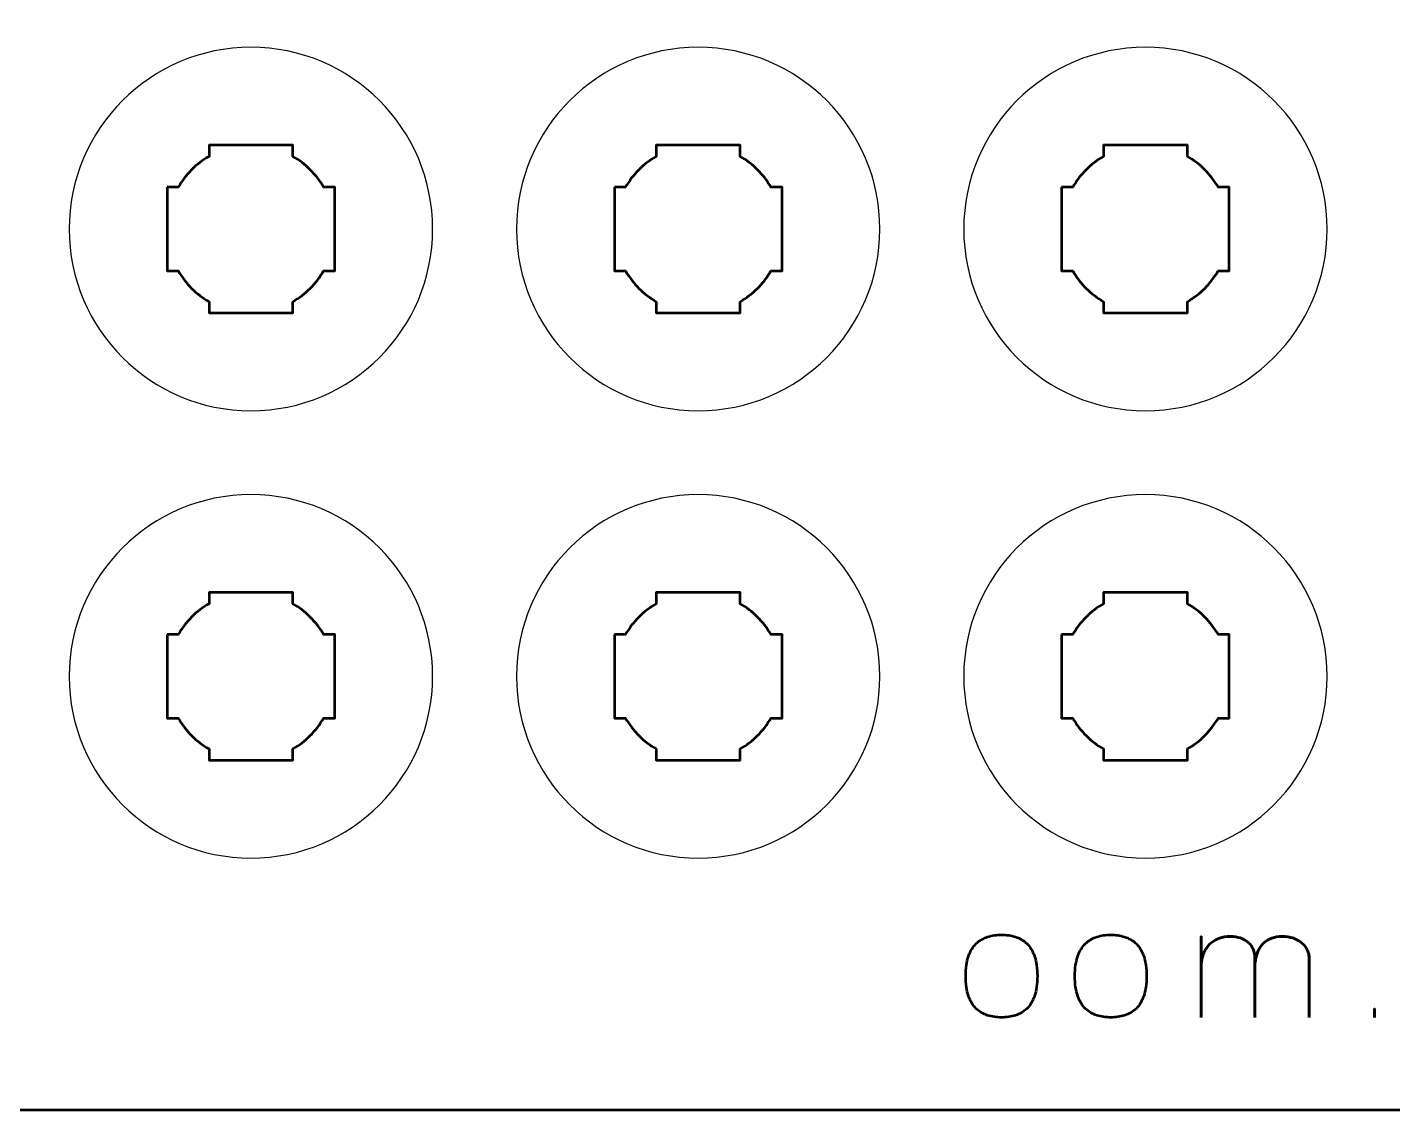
# Model space of a CAD drawing. Header units: centimetres. Extents: x -21 to 0, y -29.7 to 0.
# Drawn here: x -10.5 to -5.616, y -29.7 to -25.828 of the extents above; entities that cross this region are included whole.
import ezdxf

# ---------------------------------------------------------------- set-up
doc = ezdxf.new("R2010")
doc.units = ezdxf.units.CM
doc.header["$MEASUREMENT"] = 0
doc.layers.add('Layer 1', color=7, linetype='Continuous')

msp = doc.modelspace()

# ---------------------------------------------------------------- linework, layer by layer
at = {"layer": 'Layer 1', "color": 1, "lineweight": 53}
msp.add_open_spline([(-21.00003, -29.19995), (-21.00003, -29.19995), (-21.00003, -5.89992), (-21.00003, -5.89992), (-21.00003, -5.89992), (-21.00003, -5.81709), (-20.93286, -5.74992), (-20.85003, -5.74992), (-20.85003, -5.74992), (-20.7672, -5.74992), (-20.70003, -5.68275), (-20.70003, -5.59992), (-20.70003, -5.59992), (-20.70003, -5.51709), (-20.7672, -5.44992), (-20.85003, -5.44992), (-20.85003, -5.44992), (-20.93286, -5.44992), (-21.00003, -5.38275), (-21.00003, -5.29992), (-21.00003, -5.29992), (-21.00003, -5.21709), (-20.93286, -5.14992), (-20.85003, -5.14992), (-20.85003, -5.14992), (-20.7672, -5.14992), (-20.70003, -5.08275), (-20.70003, -4.99992), (-20.70003, -4.99992), (-20.70003, -4.91709), (-20.7672, -4.84992), (-20.85003, -4.84992), (-20.85003, -4.84992), (-20.93286, -4.84992), (-21.00003, -4.78275), (-21.00003, -4.69992), (-21.00003, -4.69992), (-21.00003, -4.61709), (-20.93286, -4.54992), (-20.85003, -4.54992), (-20.85003, -4.54992), (-20.7672, -4.54992), (-20.70003, -4.48275), (-20.70003, -4.39992), (-20.70003, -4.39992), (-20.70003, -4.31709), (-20.7672, -4.24992), (-20.85003, -4.24992), (-20.85003, -4.24992), (-20.93286, -4.24992), (-21.00003, -4.18275), (-21.00003, -4.09992), (-21.00003, -4.09992), (-21.00003, -4.01709), (-20.93286, -3.94992), (-20.85003, -3.94992), (-20.85003, -3.94992), (-20.7672, -3.94992), (-20.70003, -3.88275), (-20.70003, -3.79992), (-20.70003, -3.79992), (-20.70003, -3.71709), (-20.7672, -3.64992), (-20.85003, -3.64992), (-20.85003, -3.64992), (-20.93286, -3.64992), (-21.00003, -3.58275), (-21.00003, -3.49992), (-21.00003, -3.49992), (-21.00003, -3.41709), (-20.93286, -3.34992), (-20.85003, -3.34992), (-20.85003, -3.34992), (-20.7672, -3.34992), (-20.70003, -3.28275), (-20.70003, -3.19992), (-20.70003, -3.19992), (-20.70003, -3.11709), (-20.7672, -3.04992), (-20.85003, -3.04992), (-20.85003, -3.04992), (-20.93286, -3.04992), (-21.00003, -2.98275), (-21.00003, -2.89992), (-21.00003, -2.89992), (-21.00003, -2.81709), (-20.93286, -2.74992), (-20.85003, -2.74992), (-20.85003, -2.74992), (-20.7672, -2.74992), (-20.70003, -2.68275), (-20.70003, -2.59992), (-20.70003, -2.59992), (-20.70003, -2.51709), (-20.7672, -2.44992), (-20.85003, -2.44992), (-20.85003, -2.44992), (-20.93286, -2.44992), (-21.00003, -2.38275), (-21.00003, -2.29992), (-21.00003, -2.29992), (-21.00003, -2.21709), (-20.93286, -2.14992), (-20.85003, -2.14992), (-20.85003, -2.14992), (-20.7672, -2.14992), (-20.70003, -2.08275), (-20.70003, -1.99992), (-20.70003, -1.99992), (-20.70003, -1.91709), (-20.7672, -1.84992), (-20.85003, -1.84992), (-20.85003, -1.84992), (-20.93286, -1.84992), (-21.00003, -1.78275), (-21.00003, -1.69992), (-21.00003, -1.69992), (-21.00003, -1.61709), (-20.93286, -1.54992), (-20.85003, -1.54992), (-20.85003, -1.54992), (-20.7672, -1.54992), (-20.70003, -1.48275), (-20.70003, -1.39992), (-20.70003, -1.39992), (-20.70003, -1.31709), (-20.7672, -1.24992), (-20.85003, -1.24992), (-20.85003, -1.24992), (-20.93286, -1.24992), (-21.00003, -1.18275), (-21.00003, -1.09992), (-21.00003, -1.09992), (-21.00003, -1.09992), (-21.00003, -0.49992), (-21.00003, -0.49992), (-21.00003, -0.49992), (-21.00003, -0.22295), (-20.77694, 0.00004), (-20.49994, 0.00004), (-20.49994, 0.00004), (-20.49994, 0.00004), (-0.50008, 0.00004), (-0.50008, 0.00004), (-0.50008, 0.00004), (-0.22294, 0.00004), (0.00002, -0.22295), (0.00002, -0.49992), (0.00002, -0.49992), (0.00002, -0.49992), (0.00002, -29.19995), (0.00002, -29.19995), (0.00002, -29.19995), (0.00002, -29.47695), (-0.22294, -29.70004), (-0.50008, -29.70004), (-0.50008, -29.70004), (-0.50008, -29.70004), (-20.49994, -29.70004), (-20.49994, -29.70004), (-20.49994, -29.70004), (-20.77694, -29.70004), (-21.00003, -29.47695), (-21.00003, -29.19995)], degree=3, knots=[0, 0, 0, 0, 0.0243902, 0.0243902, 0.0243902, 0.0243902, 0.0487805, 0.0487805, 0.0487805, 0.0487805, 0.0731707, 0.0731707, 0.0731707, 0.0731707, 0.097561, 0.097561, 0.097561, 0.097561, 0.1219512, 0.1219512, 0.1219512, 0.1219512, 0.1463415, 0.1463415, 0.1463415, 0.1463415, 0.1707317, 0.1707317, 0.1707317, 0.1707317, 0.195122, 0.195122, 0.195122, 0.195122, 0.2195122, 0.2195122, 0.2195122, 0.2195122, 0.2439024, 0.2439024, 0.2439024, 0.2439024, 0.2682927, 0.2682927, 0.2682927, 0.2682927, 0.2926829, 0.2926829, 0.2926829, 0.2926829, 0.3170732, 0.3170732, 0.3170732, 0.3170732, 0.3414634, 0.3414634, 0.3414634, 0.3414634, 0.3658537, 0.3658537, 0.3658537, 0.3658537, 0.3902439, 0.3902439, 0.3902439, 0.3902439, 0.4146341, 0.4146341, 0.4146341, 0.4146341, 0.4390244, 0.4390244, 0.4390244, 0.4390244, 0.4634146, 0.4634146, 0.4634146, 0.4634146, 0.4878049, 0.4878049, 0.4878049, 0.4878049, 0.5121951, 0.5121951, 0.5121951, 0.5121951, 0.5365854, 0.5365854, 0.5365854, 0.5365854, 0.5609756, 0.5609756, 0.5609756, 0.5609756, 0.5853659, 0.5853659, 0.5853659, 0.5853659, 0.6097561, 0.6097561, 0.6097561, 0.6097561, 0.6341463, 0.6341463, 0.6341463, 0.6341463, 0.6585366, 0.6585366, 0.6585366, 0.6585366, 0.6829268, 0.6829268, 0.6829268, 0.6829268, 0.7073171, 0.7073171, 0.7073171, 0.7073171, 0.7317073, 0.7317073, 0.7317073, 0.7317073, 0.7560976, 0.7560976, 0.7560976, 0.7560976, 0.7804878, 0.7804878, 0.7804878, 0.7804878, 0.804878, 0.804878, 0.804878, 0.804878, 0.8292683, 0.8292683, 0.8292683, 0.8292683, 0.8536585, 0.8536585, 0.8536585, 0.8536585, 0.8780488, 0.8780488, 0.8780488, 0.8780488, 0.902439, 0.902439, 0.902439, 0.902439, 0.9268293, 0.9268293, 0.9268293, 0.9268293, 0.9512195, 0.9512195, 0.9512195, 0.9512195, 0.9756098, 0.9756098, 0.9756098, 0.9756098, 1, 1, 1, 1], dxfattribs=at)
at = {"layer": 'Layer 1', "color": 3, "lineweight": 25}
for points in [[(-9.05, -26.54999), (-9.05, -26.90918), (-9.34083, -27.20001), (-9.7, -27.20001), (-9.7, -27.20001), (-10.05893, -27.20001), (-10.35, -26.90918), (-10.35, -26.54999), (-10.35, -26.54999), (-10.35, -26.19106), (-10.05893, -25.89999), (-9.7, -25.89999), (-9.7, -25.89999), (-9.34083, -25.89999), (-9.05, -26.19106), (-9.05, -26.54999)], [(-7.45, -26.54999), (-7.45, -26.90918), (-7.74083, -27.20001), (-8.1, -27.20001), (-8.1, -27.20001), (-8.45893, -27.20001), (-8.75, -26.90918), (-8.75, -26.54999), (-8.75, -26.54999), (-8.75, -26.19106), (-8.45893, -25.89999), (-8.1, -25.89999), (-8.1, -25.89999), (-7.74083, -25.89999), (-7.45, -26.19106), (-7.45, -26.54999)], [(-5.85, -26.54999), (-5.85, -26.90918), (-6.14083, -27.20001), (-6.5, -27.20001), (-6.5, -27.20001), (-6.85893, -27.20001), (-7.15, -26.90918), (-7.15, -26.54999), (-7.15, -26.54999), (-7.15, -26.19106), (-6.85893, -25.89999), (-6.5, -25.89999), (-6.5, -25.89999), (-6.14083, -25.89999), (-5.85, -26.19106), (-5.85, -26.54999)], [(-9.05, -28.14999), (-9.05, -28.50918), (-9.34083, -28.80001), (-9.7, -28.80001), (-9.7, -28.80001), (-10.05893, -28.80001), (-10.35, -28.50918), (-10.35, -28.14999), (-10.35, -28.14999), (-10.35, -27.79106), (-10.05893, -27.49999), (-9.7, -27.49999), (-9.7, -27.49999), (-9.34083, -27.49999), (-9.05, -27.79106), (-9.05, -28.14999)], [(-7.45, -28.14999), (-7.45, -28.50918), (-7.74083, -28.80001), (-8.1, -28.80001), (-8.1, -28.80001), (-8.45893, -28.80001), (-8.75, -28.50918), (-8.75, -28.14999), (-8.75, -28.14999), (-8.75, -27.79106), (-8.45893, -27.49999), (-8.1, -27.49999), (-8.1, -27.49999), (-7.74083, -27.49999), (-7.45, -27.79106), (-7.45, -28.14999)], [(-5.85, -28.14999), (-5.85, -28.50918), (-6.14083, -28.80001), (-6.5, -28.80001), (-6.5, -28.80001), (-6.85893, -28.80001), (-7.15, -28.50918), (-7.15, -28.14999), (-7.15, -28.14999), (-7.15, -27.79106), (-6.85893, -27.49999), (-6.5, -27.49999), (-6.5, -27.49999), (-6.14083, -27.49999), (-5.85, -27.79106), (-5.85, -28.14999)]]:
    msp.add_open_spline(points, degree=3, knots=[0, 0, 0, 0, 0.25, 0.25, 0.25, 0.25, 0.5, 0.5, 0.5, 0.5, 0.75, 0.75, 0.75, 0.75, 1, 1, 1, 1], dxfattribs=at)
at = {"layer": 'Layer 1', "lineweight": 53}
for points in [[(-9.99998, -26.40006), (-9.99998, -26.40006), (-9.95989, -26.40006), (-9.95989, -26.40006), (-9.95989, -26.40006), (-9.93354, -26.35449), (-9.89554, -26.31649), (-9.84998, -26.29013), (-9.84998, -26.29013), (-9.84998, -26.29013), (-9.84998, -26.25006), (-9.84998, -26.25006), (-9.84998, -26.25006), (-9.84998, -26.25006), (-9.70542, -26.25006), (-9.70542, -26.25006), (-9.70542, -26.25006), (-9.70542, -26.25006), (-9.7, -26.24999), (-9.7, -26.24999), (-9.7, -26.24999), (-9.7, -26.24999), (-9.69458, -26.25006), (-9.69458, -26.25006), (-9.69458, -26.25006), (-9.69458, -26.25006), (-9.54997, -26.25006), (-9.54997, -26.25006), (-9.54997, -26.25006), (-9.54997, -26.25006), (-9.54997, -26.29014), (-9.54997, -26.29014), (-9.54997, -26.29014), (-9.50441, -26.3165), (-9.46643, -26.35449), (-9.44009, -26.40006), (-9.44009, -26.40006), (-9.44009, -26.40006), (-9.39998, -26.40006), (-9.39998, -26.40006), (-9.39998, -26.40006), (-9.39998, -26.40006), (-9.39998, -26.70007), (-9.39998, -26.70007), (-9.39998, -26.70007), (-9.39998, -26.70007), (-9.44015, -26.70007), (-9.44015, -26.70007), (-9.44015, -26.70007), (-9.46649, -26.7456), (-9.50444, -26.78354), (-9.54997, -26.80987), (-9.54997, -26.80987), (-9.54997, -26.80987), (-9.54997, -26.85006), (-9.54997, -26.85006), (-9.54997, -26.85006), (-9.54997, -26.85006), (-9.84998, -26.85006), (-9.84998, -26.85006), (-9.84998, -26.85006), (-9.84998, -26.85006), (-9.84998, -26.80988), (-9.84998, -26.80988), (-9.84998, -26.80988), (-9.89552, -26.78355), (-9.93348, -26.7456), (-9.95983, -26.70007), (-9.95983, -26.70007), (-9.95983, -26.70007), (-9.99998, -26.70007), (-9.99998, -26.70007), (-9.99998, -26.70007), (-9.99998, -26.70007), (-9.99998, -26.55154), (-9.99998, -26.55154), (-9.99998, -26.55154), (-9.99998, -26.55154), (-10, -26.54999), (-10, -26.54999), (-10, -26.54999), (-10, -26.54999), (-9.99998, -26.54844), (-9.99998, -26.54844), (-9.99998, -26.54844), (-9.99998, -26.54844), (-9.99998, -26.40006), (-9.99998, -26.40006)], [(-8.39998, -26.40006), (-8.39998, -26.40006), (-8.35989, -26.40006), (-8.35989, -26.40006), (-8.35989, -26.40006), (-8.33354, -26.35449), (-8.29554, -26.31649), (-8.24998, -26.29013), (-8.24998, -26.29013), (-8.24998, -26.29013), (-8.24998, -26.25006), (-8.24998, -26.25006), (-8.24998, -26.25006), (-8.24998, -26.25006), (-8.10542, -26.25006), (-8.10542, -26.25006), (-8.10542, -26.25006), (-8.10542, -26.25006), (-8.1, -26.24999), (-8.1, -26.24999), (-8.1, -26.24999), (-8.1, -26.24999), (-8.09458, -26.25006), (-8.09458, -26.25006), (-8.09458, -26.25006), (-8.09458, -26.25006), (-7.94997, -26.25006), (-7.94997, -26.25006), (-7.94997, -26.25006), (-7.94997, -26.25006), (-7.94997, -26.29014), (-7.94997, -26.29014), (-7.94997, -26.29014), (-7.90441, -26.3165), (-7.86643, -26.35449), (-7.84009, -26.40006), (-7.84009, -26.40006), (-7.84009, -26.40006), (-7.79998, -26.40006), (-7.79998, -26.40006), (-7.79998, -26.40006), (-7.79998, -26.40006), (-7.79998, -26.70007), (-7.79998, -26.70007), (-7.79998, -26.70007), (-7.79998, -26.70007), (-7.84015, -26.70007), (-7.84015, -26.70007), (-7.84015, -26.70007), (-7.86649, -26.7456), (-7.90444, -26.78354), (-7.94997, -26.80987), (-7.94997, -26.80987), (-7.94997, -26.80987), (-7.94997, -26.85006), (-7.94997, -26.85006), (-7.94997, -26.85006), (-7.94997, -26.85006), (-8.24998, -26.85006), (-8.24998, -26.85006), (-8.24998, -26.85006), (-8.24998, -26.85006), (-8.24998, -26.80988), (-8.24998, -26.80988), (-8.24998, -26.80988), (-8.29552, -26.78355), (-8.33348, -26.7456), (-8.35983, -26.70007), (-8.35983, -26.70007), (-8.35983, -26.70007), (-8.39998, -26.70007), (-8.39998, -26.70007), (-8.39998, -26.70007), (-8.39998, -26.70007), (-8.39998, -26.55154), (-8.39998, -26.55154), (-8.39998, -26.55154), (-8.39998, -26.55154), (-8.4, -26.54999), (-8.4, -26.54999), (-8.4, -26.54999), (-8.4, -26.54999), (-8.39998, -26.54844), (-8.39998, -26.54844), (-8.39998, -26.54844), (-8.39998, -26.54844), (-8.39998, -26.40006), (-8.39998, -26.40006)], [(-6.79998, -26.40006), (-6.79998, -26.40006), (-6.75989, -26.40006), (-6.75989, -26.40006), (-6.75989, -26.40006), (-6.73354, -26.35449), (-6.69554, -26.31649), (-6.64998, -26.29013), (-6.64998, -26.29013), (-6.64998, -26.29013), (-6.64998, -26.25006), (-6.64998, -26.25006), (-6.64998, -26.25006), (-6.64998, -26.25006), (-6.50542, -26.25006), (-6.50542, -26.25006), (-6.50542, -26.25006), (-6.50542, -26.25006), (-6.5, -26.24999), (-6.5, -26.24999), (-6.5, -26.24999), (-6.5, -26.24999), (-6.49458, -26.25006), (-6.49458, -26.25006), (-6.49458, -26.25006), (-6.49458, -26.25006), (-6.34997, -26.25006), (-6.34997, -26.25006), (-6.34997, -26.25006), (-6.34997, -26.25006), (-6.34997, -26.29014), (-6.34997, -26.29014), (-6.34997, -26.29014), (-6.30441, -26.3165), (-6.26643, -26.35449), (-6.24009, -26.40006), (-6.24009, -26.40006), (-6.24009, -26.40006), (-6.19998, -26.40006), (-6.19998, -26.40006), (-6.19998, -26.40006), (-6.19998, -26.40006), (-6.19998, -26.70007), (-6.19998, -26.70007), (-6.19998, -26.70007), (-6.19998, -26.70007), (-6.24015, -26.70007), (-6.24015, -26.70007), (-6.24015, -26.70007), (-6.26649, -26.7456), (-6.30444, -26.78354), (-6.34997, -26.80987), (-6.34997, -26.80987), (-6.34997, -26.80987), (-6.34997, -26.85006), (-6.34997, -26.85006), (-6.34997, -26.85006), (-6.34997, -26.85006), (-6.64998, -26.85006), (-6.64998, -26.85006), (-6.64998, -26.85006), (-6.64998, -26.85006), (-6.64998, -26.80988), (-6.64998, -26.80988), (-6.64998, -26.80988), (-6.69552, -26.78355), (-6.73348, -26.7456), (-6.75983, -26.70007), (-6.75983, -26.70007), (-6.75983, -26.70007), (-6.79998, -26.70007), (-6.79998, -26.70007), (-6.79998, -26.70007), (-6.79998, -26.70007), (-6.79998, -26.55154), (-6.79998, -26.55154), (-6.79998, -26.55154), (-6.79998, -26.55154), (-6.8, -26.54999), (-6.8, -26.54999), (-6.8, -26.54999), (-6.8, -26.54999), (-6.79998, -26.54844), (-6.79998, -26.54844), (-6.79998, -26.54844), (-6.79998, -26.54844), (-6.79998, -26.40006), (-6.79998, -26.40006)], [(-9.99998, -28.00006), (-9.99998, -28.00006), (-9.95989, -28.00006), (-9.95989, -28.00006), (-9.95989, -28.00006), (-9.93354, -27.95449), (-9.89554, -27.91649), (-9.84998, -27.89013), (-9.84998, -27.89013), (-9.84998, -27.89013), (-9.84998, -27.85006), (-9.84998, -27.85006), (-9.84998, -27.85006), (-9.84998, -27.85006), (-9.70542, -27.85006), (-9.70542, -27.85006), (-9.70542, -27.85006), (-9.70542, -27.85006), (-9.7, -27.84999), (-9.7, -27.84999), (-9.7, -27.84999), (-9.7, -27.84999), (-9.69458, -27.85006), (-9.69458, -27.85006), (-9.69458, -27.85006), (-9.69458, -27.85006), (-9.54997, -27.85006), (-9.54997, -27.85006), (-9.54997, -27.85006), (-9.54997, -27.85006), (-9.54997, -27.89014), (-9.54997, -27.89014), (-9.54997, -27.89014), (-9.50441, -27.9165), (-9.46643, -27.95449), (-9.44009, -28.00006), (-9.44009, -28.00006), (-9.44009, -28.00006), (-9.39998, -28.00006), (-9.39998, -28.00006), (-9.39998, -28.00006), (-9.39998, -28.00006), (-9.39998, -28.30007), (-9.39998, -28.30007), (-9.39998, -28.30007), (-9.39998, -28.30007), (-9.44015, -28.30007), (-9.44015, -28.30007), (-9.44015, -28.30007), (-9.46649, -28.3456), (-9.50444, -28.38354), (-9.54997, -28.40987), (-9.54997, -28.40987), (-9.54997, -28.40987), (-9.54997, -28.45006), (-9.54997, -28.45006), (-9.54997, -28.45006), (-9.54997, -28.45006), (-9.84998, -28.45006), (-9.84998, -28.45006), (-9.84998, -28.45006), (-9.84998, -28.45006), (-9.84998, -28.40988), (-9.84998, -28.40988), (-9.84998, -28.40988), (-9.89552, -28.38355), (-9.93348, -28.3456), (-9.95983, -28.30007), (-9.95983, -28.30007), (-9.95983, -28.30007), (-9.99998, -28.30007), (-9.99998, -28.30007), (-9.99998, -28.30007), (-9.99998, -28.30007), (-9.99998, -28.15154), (-9.99998, -28.15154), (-9.99998, -28.15154), (-9.99998, -28.15154), (-10, -28.14999), (-10, -28.14999), (-10, -28.14999), (-10, -28.14999), (-9.99998, -28.14844), (-9.99998, -28.14844), (-9.99998, -28.14844), (-9.99998, -28.14844), (-9.99998, -28.00006), (-9.99998, -28.00006)], [(-8.39998, -28.00006), (-8.39998, -28.00006), (-8.35989, -28.00006), (-8.35989, -28.00006), (-8.35989, -28.00006), (-8.33354, -27.95449), (-8.29554, -27.91649), (-8.24998, -27.89013), (-8.24998, -27.89013), (-8.24998, -27.89013), (-8.24998, -27.85006), (-8.24998, -27.85006), (-8.24998, -27.85006), (-8.24998, -27.85006), (-8.10542, -27.85006), (-8.10542, -27.85006), (-8.10542, -27.85006), (-8.10542, -27.85006), (-8.1, -27.84999), (-8.1, -27.84999), (-8.1, -27.84999), (-8.1, -27.84999), (-8.09458, -27.85006), (-8.09458, -27.85006), (-8.09458, -27.85006), (-8.09458, -27.85006), (-7.94997, -27.85006), (-7.94997, -27.85006), (-7.94997, -27.85006), (-7.94997, -27.85006), (-7.94997, -27.89014), (-7.94997, -27.89014), (-7.94997, -27.89014), (-7.90441, -27.9165), (-7.86643, -27.95449), (-7.84009, -28.00006), (-7.84009, -28.00006), (-7.84009, -28.00006), (-7.79998, -28.00006), (-7.79998, -28.00006), (-7.79998, -28.00006), (-7.79998, -28.00006), (-7.79998, -28.30007), (-7.79998, -28.30007), (-7.79998, -28.30007), (-7.79998, -28.30007), (-7.84015, -28.30007), (-7.84015, -28.30007), (-7.84015, -28.30007), (-7.86649, -28.3456), (-7.90444, -28.38354), (-7.94997, -28.40987), (-7.94997, -28.40987), (-7.94997, -28.40987), (-7.94997, -28.45006), (-7.94997, -28.45006), (-7.94997, -28.45006), (-7.94997, -28.45006), (-8.24998, -28.45006), (-8.24998, -28.45006), (-8.24998, -28.45006), (-8.24998, -28.45006), (-8.24998, -28.40988), (-8.24998, -28.40988), (-8.24998, -28.40988), (-8.29552, -28.38355), (-8.33348, -28.3456), (-8.35983, -28.30007), (-8.35983, -28.30007), (-8.35983, -28.30007), (-8.39998, -28.30007), (-8.39998, -28.30007), (-8.39998, -28.30007), (-8.39998, -28.30007), (-8.39998, -28.15154), (-8.39998, -28.15154), (-8.39998, -28.15154), (-8.39998, -28.15154), (-8.4, -28.14999), (-8.4, -28.14999), (-8.4, -28.14999), (-8.4, -28.14999), (-8.39998, -28.14844), (-8.39998, -28.14844), (-8.39998, -28.14844), (-8.39998, -28.14844), (-8.39998, -28.00006), (-8.39998, -28.00006)], [(-6.79998, -28.00006), (-6.79998, -28.00006), (-6.75989, -28.00006), (-6.75989, -28.00006), (-6.75989, -28.00006), (-6.73354, -27.95449), (-6.69554, -27.91649), (-6.64998, -27.89013), (-6.64998, -27.89013), (-6.64998, -27.89013), (-6.64998, -27.85006), (-6.64998, -27.85006), (-6.64998, -27.85006), (-6.64998, -27.85006), (-6.50542, -27.85006), (-6.50542, -27.85006), (-6.50542, -27.85006), (-6.50542, -27.85006), (-6.5, -27.84999), (-6.5, -27.84999), (-6.5, -27.84999), (-6.5, -27.84999), (-6.49458, -27.85006), (-6.49458, -27.85006), (-6.49458, -27.85006), (-6.49458, -27.85006), (-6.34997, -27.85006), (-6.34997, -27.85006), (-6.34997, -27.85006), (-6.34997, -27.85006), (-6.34997, -27.89014), (-6.34997, -27.89014), (-6.34997, -27.89014), (-6.30441, -27.9165), (-6.26643, -27.95449), (-6.24009, -28.00006), (-6.24009, -28.00006), (-6.24009, -28.00006), (-6.19998, -28.00006), (-6.19998, -28.00006), (-6.19998, -28.00006), (-6.19998, -28.00006), (-6.19998, -28.30007), (-6.19998, -28.30007), (-6.19998, -28.30007), (-6.19998, -28.30007), (-6.24015, -28.30007), (-6.24015, -28.30007), (-6.24015, -28.30007), (-6.26649, -28.3456), (-6.30444, -28.38354), (-6.34997, -28.40987), (-6.34997, -28.40987), (-6.34997, -28.40987), (-6.34997, -28.45006), (-6.34997, -28.45006), (-6.34997, -28.45006), (-6.34997, -28.45006), (-6.64998, -28.45006), (-6.64998, -28.45006), (-6.64998, -28.45006), (-6.64998, -28.45006), (-6.64998, -28.40988), (-6.64998, -28.40988), (-6.64998, -28.40988), (-6.69552, -28.38355), (-6.73348, -28.3456), (-6.75983, -28.30007), (-6.75983, -28.30007), (-6.75983, -28.30007), (-6.79998, -28.30007), (-6.79998, -28.30007), (-6.79998, -28.30007), (-6.79998, -28.30007), (-6.79998, -28.15154), (-6.79998, -28.15154), (-6.79998, -28.15154), (-6.79998, -28.15154), (-6.8, -28.14999), (-6.8, -28.14999), (-6.8, -28.14999), (-6.8, -28.14999), (-6.79998, -28.14844), (-6.79998, -28.14844), (-6.79998, -28.14844), (-6.79998, -28.14844), (-6.79998, -28.00006), (-6.79998, -28.00006)]]:
    msp.add_open_spline(points, degree=3, knots=[0, 0, 0, 0, 0.0454545, 0.0454545, 0.0454545, 0.0454545, 0.0909091, 0.0909091, 0.0909091, 0.0909091, 0.1363636, 0.1363636, 0.1363636, 0.1363636, 0.1818182, 0.1818182, 0.1818182, 0.1818182, 0.2272727, 0.2272727, 0.2272727, 0.2272727, 0.2727273, 0.2727273, 0.2727273, 0.2727273, 0.3181818, 0.3181818, 0.3181818, 0.3181818, 0.3636364, 0.3636364, 0.3636364, 0.3636364, 0.4090909, 0.4090909, 0.4090909, 0.4090909, 0.4545455, 0.4545455, 0.4545455, 0.4545455, 0.5, 0.5, 0.5, 0.5, 0.5454545, 0.5454545, 0.5454545, 0.5454545, 0.5909091, 0.5909091, 0.5909091, 0.5909091, 0.6363636, 0.6363636, 0.6363636, 0.6363636, 0.6818182, 0.6818182, 0.6818182, 0.6818182, 0.7272727, 0.7272727, 0.7272727, 0.7272727, 0.7727273, 0.7727273, 0.7727273, 0.7727273, 0.8181818, 0.8181818, 0.8181818, 0.8181818, 0.8636364, 0.8636364, 0.8636364, 0.8636364, 0.9090909, 0.9090909, 0.9090909, 0.9090909, 0.9545455, 0.9545455, 0.9545455, 0.9545455, 1, 1, 1, 1], dxfattribs=at)
at = {"layer": 'Layer 1', "color": 5, "lineweight": 53}
for points, knots in [([(-7.0149, -29.36992), (-6.99712, -29.37001), (-6.98057, -29.36776), (-6.96514, -29.36296), (-6.96514, -29.36296), (-6.94971, -29.35816), (-6.93607, -29.35016), (-6.9244, -29.33897), (-6.9244, -29.33897), (-6.91264, -29.32778), (-6.90352, -29.31263), (-6.89684, -29.29344), (-6.89684, -29.29344), (-6.89026, -29.27434), (-6.88687, -29.25054), (-6.88677, -29.22204), (-6.88677, -29.22204), (-6.88687, -29.19363), (-6.89026, -29.16992), (-6.89684, -29.15092), (-6.89684, -29.15092), (-6.90352, -29.13191), (-6.91264, -29.11677), (-6.9244, -29.10557), (-6.9244, -29.10557), (-6.93607, -29.09447), (-6.94971, -29.08648), (-6.96514, -29.08168), (-6.96514, -29.08168), (-6.98057, -29.07688), (-6.99712, -29.07462), (-7.0149, -29.07472), (-7.0149, -29.07472), (-7.03249, -29.07462), (-7.04905, -29.07688), (-7.06448, -29.08168), (-7.06448, -29.08168), (-7.07991, -29.08648), (-7.09345, -29.09447), (-7.10521, -29.10557), (-7.10521, -29.10557), (-7.11697, -29.11677), (-7.12619, -29.13191), (-7.13287, -29.15092), (-7.13287, -29.15092), (-7.13955, -29.16992), (-7.14294, -29.19363), (-7.14303, -29.22204), (-7.14303, -29.22204), (-7.14294, -29.25054), (-7.13955, -29.27434), (-7.13287, -29.29344), (-7.13287, -29.29344), (-7.12619, -29.31263), (-7.11697, -29.32778), (-7.10521, -29.33897), (-7.10521, -29.33897), (-7.09345, -29.35016), (-7.07991, -29.35816), (-7.06448, -29.36296), (-7.06448, -29.36296), (-7.04905, -29.36776), (-7.03249, -29.37001), (-7.0149, -29.36992)], [0, 0, 0, 0, 0.0625, 0.0625, 0.0625, 0.0625, 0.125, 0.125, 0.125, 0.125, 0.1875, 0.1875, 0.1875, 0.1875, 0.25, 0.25, 0.25, 0.25, 0.3125, 0.3125, 0.3125, 0.3125, 0.375, 0.375, 0.375, 0.375, 0.4375, 0.4375, 0.4375, 0.4375, 0.5, 0.5, 0.5, 0.5, 0.5625, 0.5625, 0.5625, 0.5625, 0.625, 0.625, 0.625, 0.625, 0.6875, 0.6875, 0.6875, 0.6875, 0.75, 0.75, 0.75, 0.75, 0.8125, 0.8125, 0.8125, 0.8125, 0.875, 0.875, 0.875, 0.875, 0.9375, 0.9375, 0.9375, 0.9375, 1, 1, 1, 1]), ([(-7.0149, -29.36992), (-6.99712, -29.37001), (-6.98057, -29.36776), (-6.96514, -29.36296), (-6.96514, -29.36296), (-6.94971, -29.35816), (-6.93607, -29.35016), (-6.9244, -29.33897), (-6.9244, -29.33897), (-6.91264, -29.32778), (-6.90352, -29.31263), (-6.89684, -29.29344), (-6.89684, -29.29344), (-6.89026, -29.27434), (-6.88687, -29.25054), (-6.88677, -29.22204), (-6.88677, -29.22204), (-6.88687, -29.19363), (-6.89026, -29.16992), (-6.89684, -29.15092), (-6.89684, -29.15092), (-6.90352, -29.13191), (-6.91264, -29.11677), (-6.9244, -29.10557), (-6.9244, -29.10557), (-6.93607, -29.09447), (-6.94971, -29.08648), (-6.96514, -29.08168), (-6.96514, -29.08168), (-6.98057, -29.07688), (-6.99712, -29.07462), (-7.0149, -29.07472), (-7.0149, -29.07472), (-7.03249, -29.07462), (-7.04905, -29.07688), (-7.06448, -29.08168), (-7.06448, -29.08168), (-7.07991, -29.08648), (-7.09345, -29.09447), (-7.10521, -29.10557), (-7.10521, -29.10557), (-7.11697, -29.11677), (-7.12619, -29.13191), (-7.13287, -29.15092), (-7.13287, -29.15092), (-7.13955, -29.16992), (-7.14294, -29.19363), (-7.14303, -29.22204), (-7.14303, -29.22204), (-7.14294, -29.25054), (-7.13955, -29.27434), (-7.13287, -29.29344), (-7.13287, -29.29344), (-7.12619, -29.31263), (-7.11697, -29.32778), (-7.10521, -29.33897), (-7.10521, -29.33897), (-7.09345, -29.35016), (-7.07991, -29.35816), (-7.06448, -29.36296), (-7.06448, -29.36296), (-7.04905, -29.36776), (-7.03249, -29.37001), (-7.0149, -29.36992)], [0, 0, 0, 0, 0.0625, 0.0625, 0.0625, 0.0625, 0.125, 0.125, 0.125, 0.125, 0.1875, 0.1875, 0.1875, 0.1875, 0.25, 0.25, 0.25, 0.25, 0.3125, 0.3125, 0.3125, 0.3125, 0.375, 0.375, 0.375, 0.375, 0.4375, 0.4375, 0.4375, 0.4375, 0.5, 0.5, 0.5, 0.5, 0.5625, 0.5625, 0.5625, 0.5625, 0.625, 0.625, 0.625, 0.625, 0.6875, 0.6875, 0.6875, 0.6875, 0.75, 0.75, 0.75, 0.75, 0.8125, 0.8125, 0.8125, 0.8125, 0.875, 0.875, 0.875, 0.875, 0.9375, 0.9375, 0.9375, 0.9375, 1, 1, 1, 1]), ([(-6.62431, -29.36992), (-6.60653, -29.37001), (-6.58998, -29.36776), (-6.57455, -29.36296), (-6.57455, -29.36296), (-6.55912, -29.35816), (-6.54548, -29.35016), (-6.53381, -29.33897), (-6.53381, -29.33897), (-6.52205, -29.32778), (-6.51293, -29.31263), (-6.50625, -29.29344), (-6.50625, -29.29344), (-6.49967, -29.27434), (-6.49628, -29.25054), (-6.49618, -29.22204), (-6.49618, -29.22204), (-6.49628, -29.19363), (-6.49967, -29.16992), (-6.50625, -29.15092), (-6.50625, -29.15092), (-6.51293, -29.13191), (-6.52205, -29.11677), (-6.53381, -29.10557), (-6.53381, -29.10557), (-6.54548, -29.09447), (-6.55912, -29.08648), (-6.57455, -29.08168), (-6.57455, -29.08168), (-6.58998, -29.07688), (-6.60653, -29.07462), (-6.62431, -29.07472), (-6.62431, -29.07472), (-6.6419, -29.07462), (-6.65846, -29.07688), (-6.67389, -29.08168), (-6.67389, -29.08168), (-6.68932, -29.08648), (-6.70286, -29.09447), (-6.71462, -29.10557), (-6.71462, -29.10557), (-6.72638, -29.11677), (-6.7356, -29.13191), (-6.74228, -29.15092), (-6.74228, -29.15092), (-6.74896, -29.16992), (-6.75235, -29.19363), (-6.75244, -29.22204), (-6.75244, -29.22204), (-6.75235, -29.25054), (-6.74896, -29.27434), (-6.74228, -29.29344), (-6.74228, -29.29344), (-6.7356, -29.31263), (-6.72638, -29.32778), (-6.71462, -29.33897), (-6.71462, -29.33897), (-6.70286, -29.35016), (-6.68932, -29.35816), (-6.67389, -29.36296), (-6.67389, -29.36296), (-6.65846, -29.36776), (-6.6419, -29.37001), (-6.62431, -29.36992)], [0, 0, 0, 0, 0.0625, 0.0625, 0.0625, 0.0625, 0.125, 0.125, 0.125, 0.125, 0.1875, 0.1875, 0.1875, 0.1875, 0.25, 0.25, 0.25, 0.25, 0.3125, 0.3125, 0.3125, 0.3125, 0.375, 0.375, 0.375, 0.375, 0.4375, 0.4375, 0.4375, 0.4375, 0.5, 0.5, 0.5, 0.5, 0.5625, 0.5625, 0.5625, 0.5625, 0.625, 0.625, 0.625, 0.625, 0.6875, 0.6875, 0.6875, 0.6875, 0.75, 0.75, 0.75, 0.75, 0.8125, 0.8125, 0.8125, 0.8125, 0.875, 0.875, 0.875, 0.875, 0.9375, 0.9375, 0.9375, 0.9375, 1, 1, 1, 1]), ([(-6.62431, -29.36992), (-6.60653, -29.37001), (-6.58998, -29.36776), (-6.57455, -29.36296), (-6.57455, -29.36296), (-6.55912, -29.35816), (-6.54548, -29.35016), (-6.53381, -29.33897), (-6.53381, -29.33897), (-6.52205, -29.32778), (-6.51293, -29.31263), (-6.50625, -29.29344), (-6.50625, -29.29344), (-6.49967, -29.27434), (-6.49628, -29.25054), (-6.49618, -29.22204), (-6.49618, -29.22204), (-6.49628, -29.19363), (-6.49967, -29.16992), (-6.50625, -29.15092), (-6.50625, -29.15092), (-6.51293, -29.13191), (-6.52205, -29.11677), (-6.53381, -29.10557), (-6.53381, -29.10557), (-6.54548, -29.09447), (-6.55912, -29.08648), (-6.57455, -29.08168), (-6.57455, -29.08168), (-6.58998, -29.07688), (-6.60653, -29.07462), (-6.62431, -29.07472), (-6.62431, -29.07472), (-6.6419, -29.07462), (-6.65846, -29.07688), (-6.67389, -29.08168), (-6.67389, -29.08168), (-6.68932, -29.08648), (-6.70286, -29.09447), (-6.71462, -29.10557), (-6.71462, -29.10557), (-6.72638, -29.11677), (-6.7356, -29.13191), (-6.74228, -29.15092), (-6.74228, -29.15092), (-6.74896, -29.16992), (-6.75235, -29.19363), (-6.75244, -29.22204), (-6.75244, -29.22204), (-6.75235, -29.25054), (-6.74896, -29.27434), (-6.74228, -29.29344), (-6.74228, -29.29344), (-6.7356, -29.31263), (-6.72638, -29.32778), (-6.71462, -29.33897), (-6.71462, -29.33897), (-6.70286, -29.35016), (-6.68932, -29.35816), (-6.67389, -29.36296), (-6.67389, -29.36296), (-6.65846, -29.36776), (-6.6419, -29.37001), (-6.62431, -29.36992)], [0, 0, 0, 0, 0.0625, 0.0625, 0.0625, 0.0625, 0.125, 0.125, 0.125, 0.125, 0.1875, 0.1875, 0.1875, 0.1875, 0.25, 0.25, 0.25, 0.25, 0.3125, 0.3125, 0.3125, 0.3125, 0.375, 0.375, 0.375, 0.375, 0.4375, 0.4375, 0.4375, 0.4375, 0.5, 0.5, 0.5, 0.5, 0.5625, 0.5625, 0.5625, 0.5625, 0.625, 0.625, 0.625, 0.625, 0.6875, 0.6875, 0.6875, 0.6875, 0.75, 0.75, 0.75, 0.75, 0.8125, 0.8125, 0.8125, 0.8125, 0.875, 0.875, 0.875, 0.875, 0.9375, 0.9375, 0.9375, 0.9375, 1, 1, 1, 1]), ([(-6.10842, -29.36992), (-6.10842, -29.36983), (-6.10842, -29.3671), (-6.10842, -29.36174), (-6.10842, -29.36174), (-6.10842, -29.35647), (-6.10842, -29.34922), (-6.10842, -29.3401), (-6.10842, -29.3401), (-6.10842, -29.33088), (-6.10842, -29.32053), (-6.10842, -29.30887), (-6.10842, -29.30887), (-6.10842, -29.2973), (-6.10842, -29.28516), (-6.10842, -29.27237), (-6.10842, -29.27237), (-6.10842, -29.25967), (-6.10842, -29.24715), (-6.10842, -29.23474), (-6.10842, -29.23474), (-6.10842, -29.22232), (-6.10842, -29.21065), (-6.10842, -29.19993), (-6.10842, -29.19993), (-6.10842, -29.18911), (-6.10842, -29.17989), (-6.10842, -29.17208), (-6.10842, -29.17208), (-6.10842, -29.16437), (-6.10842, -29.15882), (-6.10842, -29.15543), (-6.10842, -29.15543), (-6.10832, -29.15016), (-6.10917, -29.14424), (-6.11077, -29.13775), (-6.11077, -29.13775), (-6.11237, -29.13116), (-6.1151, -29.12458), (-6.11895, -29.11799), (-6.11895, -29.11799), (-6.12281, -29.11131), (-6.12817, -29.1052), (-6.13485, -29.09955), (-6.13485, -29.09955), (-6.14162, -29.09391), (-6.15009, -29.08939), (-6.16025, -29.08591), (-6.16025, -29.08591), (-6.17051, -29.08243), (-6.18273, -29.08055), (-6.19703, -29.08036), (-6.19703, -29.08036), (-6.21133, -29.08036), (-6.22413, -29.08234), (-6.23532, -29.08629), (-6.23532, -29.08629), (-6.24661, -29.09033), (-6.2563, -29.09588), (-6.26458, -29.10294), (-6.26458, -29.10294), (-6.27276, -29.11), (-6.27963, -29.11809), (-6.28499, -29.1273), (-6.28499, -29.1273), (-6.29035, -29.13643), (-6.29431, -29.14612), (-6.29694, -29.15647), (-6.29694, -29.15647), (-6.29957, -29.16672), (-6.30089, -29.17716), (-6.30089, -29.18761), (-6.30089, -29.18761), (-6.30089, -29.17716), (-6.29957, -29.16672), (-6.29694, -29.15647), (-6.29694, -29.15647), (-6.29431, -29.14612), (-6.29035, -29.13643), (-6.28499, -29.1273), (-6.28499, -29.1273), (-6.27963, -29.11809), (-6.27276, -29.11), (-6.26458, -29.10294), (-6.26458, -29.10294), (-6.2563, -29.09588), (-6.24661, -29.09033), (-6.23532, -29.08629), (-6.23532, -29.08629), (-6.22413, -29.08234), (-6.21133, -29.08036), (-6.19703, -29.08036), (-6.19703, -29.08036), (-6.18273, -29.08055), (-6.17051, -29.08243), (-6.16025, -29.08591), (-6.16025, -29.08591), (-6.15009, -29.08939), (-6.14162, -29.09391), (-6.13485, -29.09955), (-6.13485, -29.09955), (-6.12817, -29.1052), (-6.12281, -29.11131), (-6.11895, -29.11799), (-6.11895, -29.11799), (-6.1151, -29.12458), (-6.11237, -29.13116), (-6.11077, -29.13775), (-6.11077, -29.13775), (-6.10917, -29.14424), (-6.10832, -29.15016), (-6.10842, -29.15543), (-6.10842, -29.15543), (-6.10842, -29.15882), (-6.10842, -29.16437), (-6.10842, -29.17208), (-6.10842, -29.17208), (-6.10842, -29.17989), (-6.10842, -29.18911), (-6.10842, -29.19993), (-6.10842, -29.19993), (-6.10842, -29.21065), (-6.10842, -29.22232), (-6.10842, -29.23474), (-6.10842, -29.23474), (-6.10842, -29.24715), (-6.10842, -29.25967), (-6.10842, -29.27237), (-6.10842, -29.27237), (-6.10842, -29.28516), (-6.10842, -29.2973), (-6.10842, -29.30887), (-6.10842, -29.30887), (-6.10842, -29.32053), (-6.10842, -29.33088), (-6.10842, -29.3401), (-6.10842, -29.3401), (-6.10842, -29.34922), (-6.10842, -29.35647), (-6.10842, -29.36174), (-6.10842, -29.36174), (-6.10842, -29.3671), (-6.10842, -29.36983), (-6.10842, -29.36992)], [0, 0, 0, 0, 0.0277778, 0.0277778, 0.0277778, 0.0277778, 0.0555556, 0.0555556, 0.0555556, 0.0555556, 0.0833333, 0.0833333, 0.0833333, 0.0833333, 0.1111111, 0.1111111, 0.1111111, 0.1111111, 0.1388889, 0.1388889, 0.1388889, 0.1388889, 0.1666667, 0.1666667, 0.1666667, 0.1666667, 0.1944444, 0.1944444, 0.1944444, 0.1944444, 0.2222222, 0.2222222, 0.2222222, 0.2222222, 0.25, 0.25, 0.25, 0.25, 0.2777778, 0.2777778, 0.2777778, 0.2777778, 0.3055556, 0.3055556, 0.3055556, 0.3055556, 0.3333333, 0.3333333, 0.3333333, 0.3333333, 0.3611111, 0.3611111, 0.3611111, 0.3611111, 0.3888889, 0.3888889, 0.3888889, 0.3888889, 0.4166667, 0.4166667, 0.4166667, 0.4166667, 0.4444444, 0.4444444, 0.4444444, 0.4444444, 0.4722222, 0.4722222, 0.4722222, 0.4722222, 0.5, 0.5, 0.5, 0.5, 0.5277778, 0.5277778, 0.5277778, 0.5277778, 0.5555556, 0.5555556, 0.5555556, 0.5555556, 0.5833333, 0.5833333, 0.5833333, 0.5833333, 0.6111111, 0.6111111, 0.6111111, 0.6111111, 0.6388889, 0.6388889, 0.6388889, 0.6388889, 0.6666667, 0.6666667, 0.6666667, 0.6666667, 0.6944444, 0.6944444, 0.6944444, 0.6944444, 0.7222222, 0.7222222, 0.7222222, 0.7222222, 0.75, 0.75, 0.75, 0.75, 0.7777778, 0.7777778, 0.7777778, 0.7777778, 0.8055556, 0.8055556, 0.8055556, 0.8055556, 0.8333333, 0.8333333, 0.8333333, 0.8333333, 0.8611111, 0.8611111, 0.8611111, 0.8611111, 0.8888889, 0.8888889, 0.8888889, 0.8888889, 0.9166667, 0.9166667, 0.9166667, 0.9166667, 0.9444444, 0.9444444, 0.9444444, 0.9444444, 0.9722222, 0.9722222, 0.9722222, 0.9722222, 1, 1, 1, 1]), ([(-6.30089, -29.36992), (-6.30089, -29.36992), (-6.30089, -29.08036), (-6.30089, -29.08036), (-6.30089, -29.08036), (-6.30089, -29.08036), (-6.30089, -29.36992), (-6.30089, -29.36992)], [0, 0, 0, 0, 0.5, 0.5, 0.5, 0.5, 1, 1, 1, 1]), ([(-5.91425, -29.36992), (-5.91425, -29.36983), (-5.91425, -29.3671), (-5.91425, -29.36174), (-5.91425, -29.36174), (-5.91425, -29.35647), (-5.91425, -29.34922), (-5.91425, -29.3401), (-5.91425, -29.3401), (-5.91425, -29.33088), (-5.91425, -29.32053), (-5.91425, -29.30887), (-5.91425, -29.30887), (-5.91425, -29.2973), (-5.91425, -29.28516), (-5.91425, -29.27237), (-5.91425, -29.27237), (-5.91425, -29.25967), (-5.91425, -29.24715), (-5.91425, -29.23474), (-5.91425, -29.23474), (-5.91425, -29.22232), (-5.91425, -29.21065), (-5.91425, -29.19993), (-5.91425, -29.19993), (-5.91425, -29.18911), (-5.91425, -29.17989), (-5.91425, -29.17208), (-5.91425, -29.17208), (-5.91425, -29.16437), (-5.91425, -29.15882), (-5.91425, -29.15543), (-5.91425, -29.15543), (-5.91425, -29.15016), (-5.91528, -29.14424), (-5.91745, -29.13775), (-5.91745, -29.13775), (-5.91952, -29.13116), (-5.9229, -29.12458), (-5.92761, -29.11799), (-5.92761, -29.11799), (-5.93222, -29.11131), (-5.93833, -29.1052), (-5.94586, -29.09955), (-5.94586, -29.09955), (-5.95338, -29.09391), (-5.96251, -29.08939), (-5.97323, -29.08591), (-5.97323, -29.08591), (-5.98396, -29.08243), (-5.99647, -29.08055), (-6.01077, -29.08036), (-6.01077, -29.08036), (-6.02507, -29.08036), (-6.03767, -29.08234), (-6.04849, -29.08629), (-6.04849, -29.08629), (-6.05922, -29.09033), (-6.06844, -29.09588), (-6.07615, -29.10294), (-6.07615, -29.10294), (-6.08377, -29.11), (-6.08988, -29.11809), (-6.09468, -29.1273), (-6.09468, -29.1273), (-6.09948, -29.13643), (-6.10296, -29.14612), (-6.10512, -29.15647), (-6.10512, -29.15647), (-6.10738, -29.16672), (-6.10842, -29.17716), (-6.10842, -29.18761), (-6.10842, -29.18761), (-6.10842, -29.17716), (-6.10738, -29.16672), (-6.10512, -29.15647), (-6.10512, -29.15647), (-6.10296, -29.14612), (-6.09948, -29.13643), (-6.09468, -29.1273), (-6.09468, -29.1273), (-6.08988, -29.11809), (-6.08377, -29.11), (-6.07615, -29.10294), (-6.07615, -29.10294), (-6.06844, -29.09588), (-6.05922, -29.09033), (-6.04849, -29.08629), (-6.04849, -29.08629), (-6.03767, -29.08234), (-6.02507, -29.08036), (-6.01077, -29.08036), (-6.01077, -29.08036), (-5.99647, -29.08055), (-5.98396, -29.08243), (-5.97323, -29.08591), (-5.97323, -29.08591), (-5.96251, -29.08939), (-5.95338, -29.09391), (-5.94586, -29.09955), (-5.94586, -29.09955), (-5.93833, -29.1052), (-5.93222, -29.11131), (-5.92761, -29.11799), (-5.92761, -29.11799), (-5.9229, -29.12458), (-5.91952, -29.13116), (-5.91745, -29.13775), (-5.91745, -29.13775), (-5.91528, -29.14424), (-5.91425, -29.15016), (-5.91425, -29.15543), (-5.91425, -29.15543), (-5.91425, -29.15882), (-5.91425, -29.16437), (-5.91425, -29.17208), (-5.91425, -29.17208), (-5.91425, -29.17989), (-5.91425, -29.18911), (-5.91425, -29.19993), (-5.91425, -29.19993), (-5.91425, -29.21065), (-5.91425, -29.22232), (-5.91425, -29.23474), (-5.91425, -29.23474), (-5.91425, -29.24715), (-5.91425, -29.25967), (-5.91425, -29.27237), (-5.91425, -29.27237), (-5.91425, -29.28516), (-5.91425, -29.2973), (-5.91425, -29.30887), (-5.91425, -29.30887), (-5.91425, -29.32053), (-5.91425, -29.33088), (-5.91425, -29.3401), (-5.91425, -29.3401), (-5.91425, -29.34922), (-5.91425, -29.35647), (-5.91425, -29.36174), (-5.91425, -29.36174), (-5.91425, -29.3671), (-5.91425, -29.36983), (-5.91425, -29.36992)], [0, 0, 0, 0, 0.0277778, 0.0277778, 0.0277778, 0.0277778, 0.0555556, 0.0555556, 0.0555556, 0.0555556, 0.0833333, 0.0833333, 0.0833333, 0.0833333, 0.1111111, 0.1111111, 0.1111111, 0.1111111, 0.1388889, 0.1388889, 0.1388889, 0.1388889, 0.1666667, 0.1666667, 0.1666667, 0.1666667, 0.1944444, 0.1944444, 0.1944444, 0.1944444, 0.2222222, 0.2222222, 0.2222222, 0.2222222, 0.25, 0.25, 0.25, 0.25, 0.2777778, 0.2777778, 0.2777778, 0.2777778, 0.3055556, 0.3055556, 0.3055556, 0.3055556, 0.3333333, 0.3333333, 0.3333333, 0.3333333, 0.3611111, 0.3611111, 0.3611111, 0.3611111, 0.3888889, 0.3888889, 0.3888889, 0.3888889, 0.4166667, 0.4166667, 0.4166667, 0.4166667, 0.4444444, 0.4444444, 0.4444444, 0.4444444, 0.4722222, 0.4722222, 0.4722222, 0.4722222, 0.5, 0.5, 0.5, 0.5, 0.5277778, 0.5277778, 0.5277778, 0.5277778, 0.5555556, 0.5555556, 0.5555556, 0.5555556, 0.5833333, 0.5833333, 0.5833333, 0.5833333, 0.6111111, 0.6111111, 0.6111111, 0.6111111, 0.6388889, 0.6388889, 0.6388889, 0.6388889, 0.6666667, 0.6666667, 0.6666667, 0.6666667, 0.6944444, 0.6944444, 0.6944444, 0.6944444, 0.7222222, 0.7222222, 0.7222222, 0.7222222, 0.75, 0.75, 0.75, 0.75, 0.7777778, 0.7777778, 0.7777778, 0.7777778, 0.8055556, 0.8055556, 0.8055556, 0.8055556, 0.8333333, 0.8333333, 0.8333333, 0.8333333, 0.8611111, 0.8611111, 0.8611111, 0.8611111, 0.8888889, 0.8888889, 0.8888889, 0.8888889, 0.9166667, 0.9166667, 0.9166667, 0.9166667, 0.9444444, 0.9444444, 0.9444444, 0.9444444, 0.9722222, 0.9722222, 0.9722222, 0.9722222, 1, 1, 1, 1]), ([(-5.68113, -29.36992), (-5.68113, -29.36992), (-5.68113, -29.33888), (-5.68113, -29.33888), (-5.68113, -29.33888), (-5.68113, -29.33888), (-5.68113, -29.36992), (-5.68113, -29.36992)], [0, 0, 0, 0, 0.5, 0.5, 0.5, 0.5, 1, 1, 1, 1])]:
    msp.add_open_spline(points, degree=3, knots=knots, dxfattribs=at)

doc.saveas('drawing.dxf')
